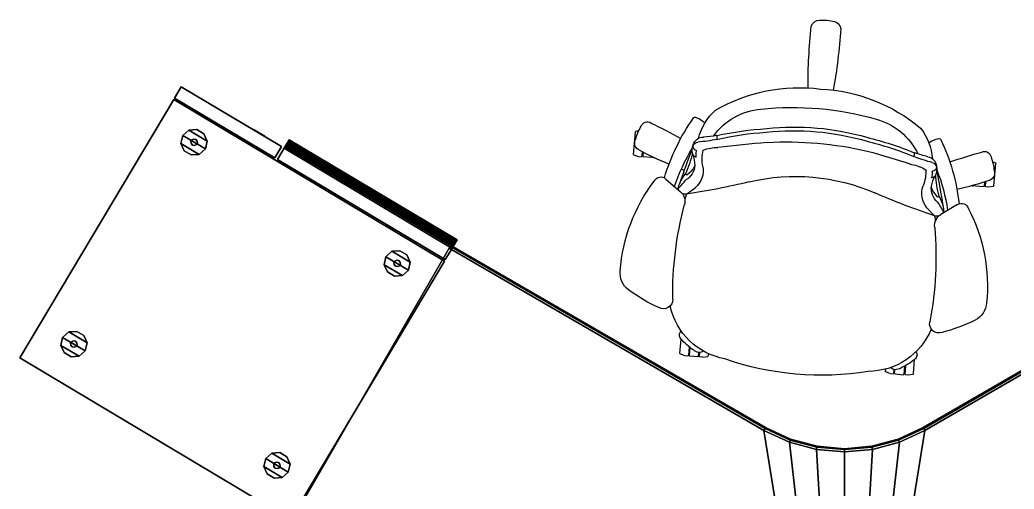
# Model space of a CAD drawing. Header units: inches. Extents: x 23 to 6400, y -2214 to 4412.
# Drawn here: x 2589.5 to 2665.2, y 1157 to 1192.6 of the extents above; entities that cross this region are included whole.
import ezdxf

# ---------------------------------------------------------------- set-up
doc = ezdxf.new("R2010")
doc.units = ezdxf.units.IN
doc.header["$LTSCALE"] = 96
doc.header["$MEASUREMENT"] = 0
doc.layers.add('A-FURN-EXIST', color=33, linetype='Continuous')

# ---------------------------------------------------------------- blocks, each defined once
blk = doc.blocks.new('A$C1C1D4BE0 (4) (2) (2)')
at = {"color": 0}
for p, q in [((377.689, 111.328), (377.632, 110.953)), ((377.723, 111.353), (377.689, 111.328)), ((377.723, 111.353), (379.436, 111.503)), ((379.474, 111.484), (379.436, 111.503)), ((379.572, 111.258), (379.474, 111.484)), ((377.632, 110.953), (377.651, 110.734)), ((377.651, 110.734), (377.694, 110.698)), ((377.702, 110.63), (377.665, 110.587)), ((377.72, 109.96), (377.665, 110.587)), ((378.04, 110.728), (377.694, 110.698)), ((378.018, 110.658), (377.702, 110.63)), ((377.72, 109.96), (377.763, 109.924)), ((377.784, 109.875), (377.731, 109.813)), ((377.74, 109.718), (377.731, 109.813)), ((377.763, 109.924), (377.799, 109.927)), ((376.301, 108.594), (375.55, 107.322)), ((375.446, 106.85), (375.046, 106.912)), ((375.446, 106.85), (376.066, 106.27)), ((376.221, 107.482), (376.221, 107.482)), ((376.898, 107.08), (377.259, 106.793)), ((381.249, 107.324), (381.242, 107.328)), ((381.32, 107.178), (381.322, 107.196)), ((363.421, 105.233), (363.388, 105.209)), ((363.421, 105.233), (364.519, 105.329)), ((363.388, 105.209), (363.33, 104.834)), ((363.33, 104.834), (363.349, 104.615)), ((363.349, 104.615), (363.393, 104.578)), ((363.4, 104.511), (363.364, 104.468)), ((364.048, 104.636), (363.393, 104.578)), ((364.008, 104.564), (363.4, 104.511)), ((364.038, 104.635), (364.039, 104.62)), ((363.418, 103.841), (363.364, 104.468)), ((363.418, 103.841), (363.462, 103.805)), ((363.466, 103.737), (363.43, 103.693)), ((363.462, 103.805), (363.746, 103.829)), ((363.466, 103.737), (363.757, 103.762)), ((363.867, 104.277), (363.867, 104.278)), ((363.449, 103.474), (363.43, 103.693)), ((363.449, 103.474), (363.571, 103.115)), ((363.571, 103.115), (363.608, 103.097)), ((363.789, 103.112), (363.608, 103.097)), ((364.698, 89.2), (364.755, 89.575)), ((364.755, 89.575), (364.789, 89.599)), ((364.97, 89.615), (364.789, 89.599)), ((364.698, 89.2), (364.717, 88.981)), ((364.76, 88.944), (364.717, 88.981)), ((364.731, 88.833), (364.768, 88.877)), ((364.731, 88.833), (364.786, 88.207)), ((364.76, 88.944), (365.051, 88.97)), ((364.768, 88.877), (365.052, 88.902)), ((377.099, 87.959), (377.609, 88.638)), ((364.83, 88.17), (364.786, 88.207)), ((364.798, 88.059), (364.834, 88.103)), ((364.817, 87.84), (364.798, 88.059)), ((364.939, 87.481), (364.817, 87.84)), ((365.438, 88.224), (364.83, 88.17)), ((365.489, 88.16), (364.834, 88.103)), ((365.249, 88.482), (365.249, 88.481)), ((365.479, 88.159), (365.478, 88.174)), ((377.099, 87.959), (376.715, 87.828)), ((378.569, 87.984), (378.874, 88.33)), ((364.976, 87.462), (364.939, 87.481)), ((364.976, 87.462), (366.073, 87.559)), ((378.244, 86.39), (377.283, 87.512)), ((377.972, 87.471), (377.972, 87.471)), ((379.856, 85.533), (379.864, 85.438)), ((379.927, 85.385), (379.864, 85.438)), ((379.878, 85.29), (379.915, 85.334)), ((379.878, 85.29), (379.933, 84.664)), ((379.915, 85.334), (379.95, 85.337)), ((379.977, 84.627), (379.933, 84.664)), ((379.945, 84.516), (379.981, 84.56)), ((379.964, 84.297), (379.945, 84.516)), ((380.085, 83.938), (379.964, 84.297)), ((380.293, 84.655), (379.977, 84.627)), ((380.327, 84.59), (379.981, 84.56)), ((380.123, 83.919), (381.836, 84.069)), ((381.87, 84.094), (381.836, 84.069)), ((381.928, 84.334), (381.87, 84.094)), ((380.123, 83.919), (380.085, 83.938))]:
    blk.add_line(p, q, dxfattribs=at)
at = {"color": 0, "linetype": 'Continuous'}
for p, q in [((376.221, 107.482), (376.221, 107.482)), ((376.221, 107.482), (376.221, 107.482)), ((376.221, 107.482), (376.221, 107.482)), ((381.245, 107.326), (381.242, 107.328)), ((381.247, 107.325), (381.245, 107.326)), ((381.249, 107.324), (381.247, 107.325)), ((381.32, 107.178), (381.321, 107.184)), ((381.321, 107.19), (381.322, 107.196)), ((381.321, 107.184), (381.321, 107.19)), ((363.867, 104.277), (363.867, 104.278)), ((363.867, 104.278), (363.867, 104.278)), ((363.867, 104.277), (363.867, 104.277)), ((365.249, 88.482), (365.249, 88.481)), ((365.249, 88.481), (365.249, 88.481)), ((365.249, 88.481), (365.249, 88.481)), ((377.972, 87.471), (377.972, 87.471)), ((377.972, 87.471), (377.972, 87.471)), ((377.972, 87.471), (377.972, 87.471))]:
    blk.add_line(p, q, dxfattribs=at)
at = {"color": 0}
for centre, radius, start, end in [((378.689, 110.829), 0.59, 72.22416, 155.45394), ((378.356, 106.739), 4.68, 70.43736, 83.70705), ((368.983, 109.138), 1.683, 95.16938, 151.65874), ((370.087, 98.077), 12.799, 62.55351, 95.6458), ((404.082, 102.429), 27.332, 161.56098, 167.04499), ((379.851, 110.657), 0.496, 334.85502, 81.59471), ((379.551, 104.085), 13.395, 154.09565, 165.53648), ((336.568, 122.686), 45.413, 341.14704, 344.36447), ((375.85, 108.904), 0.548, 325.58587, 75.59279), ((374.599, 93.279), 15.541, 64.69154, 83.47254), ((375.966, 107.03), 0.55, 113.84461, 124.12333), ((375.852, 106.297), 1.242, 72.67461, 94.99667), ((351.087, 66.197), 48.132, 58.1349, 59.18534), ((373.984, 94.669), 13.306, 68.10444, 81.82114), ((367.243, 107.179), 0.708, 159.22296, 282.39843), ((372.346, 80.604), 26.353, 85.17377, 100.82891), ((374.707, 107.844), 0.992, 261.65702, 328.21628), ((375.966, 107.03), 0.55, 165.52541, 199.13461), ((422.2, 122.247), 49.224, 198.22788, 203.89817), ((375.493, 104.633), 2.941, 60.31136, 75.65452), ((357.176, -10.673), 119.68, 79.52756, 80.84313), ((377.532, 107.951), 1.356, 220.23069, 277.45094), ((376.938, 107.127), 0.0616, 79.52754, 229.87303), ((379.192, 116.23), 9.316, 256.07089, 266.25597), ((377.73, 107.294), 0.688, 226.75689, 268.15522), ((376.916, 110.055), 3.539, 282.93853, 296.5302), ((378.719, 106.565), 0.393, 110.15868, 170.22488), ((378.952, 106.127), 0.887, 91.49188, 114.56813), ((379.186, 106.651), 0.348, 92.00804, 172.23819), ((379.002, 106.097), 0.919, 75.56212, 94.57857), ((379.012, 106.514), 0.512, 18.76792, 71.52629), ((379.155, 106.192), 0.8, 10.13553, 84.47152), ((379.603, 107.43), 1.735, 324.2074, 351.6764), ((381.179, 107.2), 0.142, 351.16011, 62.11598), ((368.852, 101.762), 5.24, 112.62073, 179.71258), ((377.159, 107.608), 1.728, 230.76447, 289.04342), ((378.751, 103.552), 2.632, 85.54544, 113.00086), ((378.354, 106.627), 0.023, 166.76777, 265.93933), ((378.679, 105.778), 0.888, 82.65175, 111.59256), ((378.793, 106.707), 0.0489, 269.60793, 348.96136), ((376.498, 104.654), 2.891, 8.93516, 31.77751), ((389.916, 109.311), 10.747, 194.17883, 201.92496), ((379.511, 102.545), 4.15, 51.30656, 86.34015), ((394.186, 109.929), 14.691, 194.16978, 198.162), ((368.281, 102.269), 4.85, 140.87502, 155.52667), ((364.865, 105.096), 0.418, 53.71313, 145.93568), ((379.935, 106.133), 0.835, 270.77378, 290.4324), ((356.427, 95.609), 25.437, 13.71941, 22.3894), ((378.014, 101.13), 4.942, 14.79551, 64.36007), ((356.707, 95.66), 25.437, 13.71941, 22.3894), ((372.417, 97.596), 12.685, 2.61811, 40.2009), ((310.459, 82.487), 72.512, 15.37992, 18.17353), ((364.94, 103.736), 1.201, 153.23737, 174.40427), ((364.161, 103.863), 0.417, 181.42724, 234.22622), ((363.197, 96.261), 15.249, 346.64201, 23.35577), ((360.869, 96.057), 22.82, 353.88099, 16.1187), ((385.692, 98.228), 22.366, 170.84241, 199.15767), ((353.297, 95.534), 27.775, 357.03763, 12.86501), ((362.272, 96.152), 19.649, 353.77742, 16.22258), ((362.552, 96.204), 19.649, 353.77742, 16.22258), ((392.23, 59.429), 40.357, 93.63817, 100.30843), ((389.599, 99.06), 0.648, 15.26551, 83.76182), ((386.055, 98.26), 4.28, 357.70245, 13.10979), ((372.509, 96.546), 12.685, 329.7991, 7.38189), ((389.674, 98.095), 0.658, 286.89026, 359.42198), ((385.393, 137.574), 40.357, 269.69157, 276.36183), ((1788.949, -54.768), 1415.763, 173.964232, 174.116438), ((359.025, 95.404), 22.822, 346.99522, 356.52912), ((356.702, 95.724), 25.437, 347.6106, 356.28059), ((378.635, 94.037), 4.942, 305.63993, 355.20449), ((425.816, 80.914), 49.224, 166.10183, 171.77212), ((369.721, 91.825), 5.24, 190.28742, 257.37878), ((377.754, 90.304), 2.891, 338.22249, 1.06484), ((391.776, 88.048), 10.747, 168.07504, 175.82117), ((381.395, 89.444), 0.835, 79.5676, 99.22622), ((380.354, 92.904), 4.15, 283.65985, 318.69344), ((396.089, 88.181), 14.691, 171.838, 175.83022), ((381.293, 88.11), 1.735, 18.3236, 45.7926), ((365.466, 88.94), 0.417, 135.77378, 188.57276), ((366.212, 89.201), 1.201, 195.59573, 216.76263), ((378.917, 87.51), 1.728, 80.95658, 139.23553), ((379.345, 87.237), 1.356, 92.54906, 149.76931), ((379.426, 87.918), 0.688, 101.84478, 143.24311), ((379.781, 91.78), 2.632, 256.99914, 284.45456), ((379.103, 85.058), 3.539, 73.4698, 87.06147), ((379.924, 88.684), 0.023, 104.06067, 203.23223), ((380.272, 88.808), 0.393, 199.77512, 259.84132), ((380.097, 89.576), 0.888, 258.40744, 287.34825), ((380.37, 88.68), 0.0489, 21.03864, 100.39207), ((380.748, 88.804), 0.348, 197.76181, 277.99196), ((380.552, 88.909), 0.512, 298.47371, 351.23208), ((380.637, 89.251), 0.8, 285.52848, 359.86447), ((382.795, 88.613), 0.151, 308.77016, 16.29115), ((369.247, 91.226), 4.85, 214.47333, 229.12498), ((376.544, 86.851), 0.992, 41.78372, 108.34298), ((377.642, 87.871), 0.55, 170.86539, 204.47458), ((346.051, 123.764), 48.132, 310.81466, 311.8651), ((373.543, 99.701), 13.306, 288.17886, 301.89556), ((338.698, 200.524), 119.68, 289.15687, 290.47244), ((376.76, 90.15), 2.941, 294.34548, 309.68864), ((373.908, 101.177), 15.541, 286.52746, 305.30846), ((378.616, 87.945), 0.0616, 140.12697, 290.47246), ((382.417, 79.371), 9.316, 103.74403, 113.92911), ((380.426, 89.279), 0.887, 255.43187, 278.50812), ((380.471, 89.317), 0.919, 275.42143, 294.43788), ((366.373, 87.849), 0.418, 224.06432, 316.28687), ((369.489, 113.268), 26.353, 269.17109, 284.82623), ((377.642, 87.871), 0.55, 245.87667, 256.15539), ((377.402, 88.574), 1.242, 275.00333, 297.32539), ((404.532, 97.285), 27.332, 200.31288, 200.84371), ((341.561, 65.612), 45.413, 25.63553, 28.85296), ((369.078, 86.21), 0.708, 87.60157, 210.77704), ((377.854, 86.006), 0.548, 294.40721, 44.41413), ((404.532, 97.285), 27.332, 202.95501, 208.43902), ((380.661, 91.395), 13.395, 204.46352, 215.90435), ((370.298, 95.668), 12.799, 274.3542, 307.44649), ((382.098, 84.974), 0.496, 288.40529, 35.14498), ((380.984, 84.604), 0.59, 214.54606, 297.77584), ((379.946, 88.574), 4.68, 286.29295, 299.56264), ((371.131, 84.584), 1.683, 218.34126, 274.83062)]:
    blk.add_arc(centre, radius, start, end, dxfattribs=at)
at = {"color": 0, "flags": 1}
for tag, p, rotation in [('CAPPN', (346.296, 144.907, 28.25), 239.73323), ('CAPMG', (346.296, 144.907, 28.25), 239.73323), ('CAPMC', (346.296, 144.907, 28.25), 239.73323), ('CAPQT', (346.296, 144.907, 28.25), 239.73323), ('CAPDH', (346.296, 144.907, 28.25), 239.73323), ('CAPGC', (346.296, 144.907, 28.25), 239.73323), ('CAPMG', (273.388, 103.264), 180), ('CAPMC', (273.388, 103.264), 180), ('CAPQT', (273.388, 103.264), 180), ('CAPDH', (273.388, 103.264), 180), ('CAPGC', (273.388, 103.264), 180), ('CAPPN', (273.388, 103.264), 180), ('CAPPN', (352.407, 58.005, 28.25), 120), ('CAPMG', (352.407, 58.005, 28.25), 120), ('CAPMC', (352.407, 58.005, 28.25), 120), ('CAPQT', (352.407, 58.005, 28.25), 120), ('CAPDH', (352.407, 58.005, 28.25), 120), ('CAPGC', (352.407, 58.005, 28.25), 120), ('CAPPN', (364.648, 37.203), 120.80365), ('CAPMG', (364.648, 37.203), 120.80365), ('CAPMC', (364.648, 37.203), 120.80365), ('CAPQT', (364.648, 37.203), 120.80365), ('CAPDH', (364.648, 37.203), 120.80365), ('CAPGC', (364.648, 37.203), 120.80365)]:
    blk.add_attdef(tag, p, '', height=0.001, rotation=rotation, dxfattribs=at)
for tag, p in [('CAPPN', (249.583, 96.112)), ('CAPMG', (249.583, 96.112)), ('CAPMC', (249.583, 96.112)), ('CAPQT', (249.583, 96.112)), ('CAPDH', (249.583, 96.112)), ('CAPGC', (249.583, 96.112)), ('CAPPN', (273.583, 96.112, 28.25)), ('CAPMG', (273.583, 96.112, 28.25)), ('CAPMC', (273.583, 96.112, 28.25)), ('CAPQT', (273.583, 96.112, 28.25)), ('CAPDH', (273.583, 96.112, 28.25)), ('CAPGC', (273.583, 96.112, 28.25))]:
    blk.add_attdef(tag, p, '', height=0.001, dxfattribs=at)
at = {"color": 0}
mesh = blk.add_polyface(dxfattribs=at)
corners = [(373.191, 70.005, 28), (373.128, 69.968, 28.177), (373.128, 69.968, 27.073), (373.191, 70.005, 27.25), (372.975, 69.88, 27), (372.975, 69.88, 28.25), (358.462, 95.882, 28), (359.346, 93.986, 28), (359.346, 93.986, 27.25), (358.462, 95.882, 27.25), (357.92, 97.902, 28), (357.92, 97.902, 27.25), (357.738, 99.986, 27.25), (357.738, 99.986, 28), (357.92, 102.07, 27.25), (357.92, 102.07, 28), (358.462, 104.09, 27.25), (358.462, 104.09, 28), (359.346, 105.986, 27.25), (359.346, 105.986, 28), (373.128, 130.004, 28.177), (373.128, 130.004, 27.073), (372.975, 130.092, 27), (372.975, 130.092, 28.25), (373.191, 129.967, 28), (373.191, 129.967, 27.25), (352.731, 141.78, 28), (352.795, 141.743, 28.177), (352.795, 141.743, 27.073), (352.731, 141.78, 27.25), (352.948, 141.655, 27), (352.948, 141.655, 28.25), (329.111, 100.507, 28), (329.247, 101.012, 28), (329.247, 101.012, 27.25), (329.111, 100.507, 27.25), (329.066, 99.986, 28), (329.066, 99.986, 27.25), (329.111, 99.465, 27.25), (329.111, 99.465, 28), (329.247, 98.96, 27.25), (329.247, 98.96, 28), (329.468, 98.486, 27.25), (329.468, 98.486, 28), (329.468, 101.486, 28), (329.468, 101.486, 27.25), (352.795, 58.229, 28.177), (352.795, 58.229, 27.073), (352.948, 58.317, 27), (352.948, 58.317, 28.25), (352.731, 58.192, 28), (352.731, 58.192, 27.25), (329.139, 99.986, 27.073), (329.184, 99.478, 27.073), (329.316, 98.985, 27.073), (329.531, 98.523, 27.073), (329.184, 100.494, 27.073), (329.316, 100.987, 27.073), (329.531, 101.45, 27.073), (357.665, 99.986, 27.073), (357.848, 102.083, 27.073), (358.393, 104.115, 27.073), (359.282, 106.023, 27.073), (358.393, 95.857, 27.073), (357.848, 97.89, 27.073), (359.282, 93.95, 27.073), (329.316, 99.986, 27), (329.358, 99.509, 27), (329.482, 99.046, 27), (329.684, 98.611, 27), (329.358, 100.464, 27), (329.482, 100.927, 27), (329.684, 101.361, 27), (358.227, 104.176, 27), (357.674, 102.113, 27), (359.129, 106.111, 27), (357.488, 99.986, 27), (357.674, 97.859, 27), (358.227, 95.796, 27), (359.129, 93.861, 27), (329.316, 100.987, 28.177), (329.531, 101.45, 28.177), (329.184, 100.494, 28.177), (329.139, 99.986, 28.177), (329.184, 99.478, 28.177), (329.316, 98.985, 28.177), (329.531, 98.523, 28.177), (357.848, 102.083, 28.177), (358.393, 104.115, 28.177), (357.665, 99.986, 28.177), (359.282, 106.023, 28.177), (358.393, 95.857, 28.177), (357.848, 97.89, 28.177), (359.282, 93.95, 28.177), (329.358, 99.509, 28.25), (329.316, 99.986, 28.25), (329.482, 99.046, 28.25), (329.684, 98.611, 28.25), (329.482, 100.927, 28.25), (329.684, 101.361, 28.25), (329.358, 100.464, 28.25), (358.227, 104.176, 28.25), (357.674, 102.113, 28.25), (359.129, 106.111, 28.25), (357.488, 99.986, 28.25), (358.227, 95.796, 28.25), (357.674, 97.859, 28.25), (359.129, 93.861, 28.25)]
mesh.append_faces([[corners[k] for k in face] for face in [(6, 7, 8, 9), (10, 6, 9, 11), (10, 11, 12, 13), (13, 12, 14, 15), (15, 14, 16, 17), (17, 16, 18, 19), (0, 3, 8, 7), (18, 25, 24, 19), (32, 33, 34, 35), (36, 32, 35, 37), (36, 37, 38, 39), (39, 38, 40, 41), (41, 40, 42, 43), (33, 44, 45, 34), (42, 51, 50, 43), (26, 29, 45, 44), (38, 37, 52, 53), (40, 38, 53, 54), (42, 40, 54, 55), (37, 35, 56, 52), (35, 34, 57, 56), (34, 45, 58, 57), (42, 55, 47, 51), (14, 12, 59, 60), (16, 14, 60, 61), (18, 16, 61, 62), (11, 9, 63, 64), (9, 8, 65, 63), (11, 64, 59, 12), (2, 65, 8, 3), (18, 62, 21, 25), (28, 58, 45, 29), (53, 52, 66, 67), (54, 53, 67, 68), (55, 54, 68, 69), (52, 56, 70, 66), (56, 57, 71, 70), (57, 58, 72, 71), (55, 69, 48, 47), (73, 61, 60, 74), (61, 73, 75, 62), (60, 59, 76, 74), (77, 64, 63, 78), (78, 63, 65, 79), (64, 77, 76, 59), (4, 79, 65, 2), (62, 75, 22, 21), (30, 72, 58, 28), (80, 81, 44, 33), (82, 80, 33, 32), (83, 82, 32, 36), (84, 83, 36, 39), (85, 84, 39, 41), (86, 85, 41, 43), (46, 86, 43, 50), (87, 15, 17, 88), (89, 13, 15, 87), (88, 17, 19, 90), (91, 6, 10, 92), (91, 93, 7, 6), (92, 10, 13, 89), (7, 93, 1, 0), (20, 90, 19, 24), (44, 81, 27, 26), (94, 95, 83, 84), (96, 94, 84, 85), (97, 96, 85, 86), (98, 99, 81, 80), (100, 98, 80, 82), (95, 100, 82, 83), (49, 97, 86, 46), (88, 101, 102, 87), (101, 88, 90, 103), (104, 89, 87, 102), (105, 91, 92, 106), (105, 107, 93, 91), (106, 92, 89, 104), (93, 107, 5, 1), (23, 103, 90, 20), (81, 99, 31, 27)]], dxfattribs={"color": 0})
mesh.append_faces([[corners[k] for k in face] for face in [(21, 20, 24, 25), (47, 46, 50, 51)]], dxfattribs={"vtx0": -1, "color": 0})
mesh.append_faces([[corners[k] for k in face] for face in [(20, 21, 22, 23), (23, 22, 30, 31), (46, 47, 48, 49)]], dxfattribs={"vtx0": -1, "vtx2": -1, "color": 0})
mesh.append_faces([[corners[k] for k in face] for face in [(0, 1, 2, 3), (26, 27, 28, 29)]], dxfattribs={"vtx1": -1, "color": 0})
mesh.append_faces([[corners[k] for k in face] for face in [(4, 2, 1, 5), (30, 28, 27, 31), (48, 4, 5, 49)]], dxfattribs={"vtx1": -1, "vtx3": -1, "color": 0})
mesh = blk.add_polyface(dxfattribs=at)
corners = [(359.129, 106.111, 27), (329.684, 101.361, 27), (352.948, 141.655, 27), (372.975, 130.092, 27), (329.316, 99.986, 27), (357.488, 99.986, 27), (357.674, 97.859, 27), (329.358, 99.509, 27), (358.227, 95.796, 27), (329.482, 99.046, 27), (359.129, 93.861, 27), (329.684, 98.611, 27), (352.948, 58.317, 27), (372.975, 69.88, 27), (329.358, 100.464, 27), (357.674, 102.113, 27), (329.482, 100.927, 27), (358.227, 104.176, 27)]
mesh.append_faces([[corners[k] for k in face] for face in [(0, 1, 2, 3)]], dxfattribs={"vtx0": -1, "color": 0})
mesh.append_faces([[corners[k] for k in face] for face in [(4, 5, 6, 7), (8, 9, 7, 6), (9, 8, 10, 11), (5, 4, 14, 15), (15, 14, 16, 17), (1, 0, 17, 16)]], dxfattribs={"vtx0": -1, "vtx2": -1, "color": 0})
mesh.append_faces([[corners[k] for k in face] for face in [(12, 11, 10, 13)]], dxfattribs={"vtx1": -1, "color": 0})
mesh = blk.add_polyface(dxfattribs=at)
corners = [(329.684, 101.361, 28.25), (359.129, 106.111, 28.25), (372.975, 130.092, 28.25), (352.948, 141.655, 28.25), (358.227, 104.176, 28.25), (329.482, 100.927, 28.25), (329.358, 100.464, 28.25), (357.674, 102.113, 28.25), (357.674, 97.859, 28.25), (357.488, 99.986, 28.25), (329.316, 99.986, 28.25), (329.358, 99.509, 28.25), (329.482, 99.046, 28.25), (358.227, 95.796, 28.25), (359.129, 93.861, 28.25), (329.684, 98.611, 28.25), (372.975, 69.88, 28.25), (352.948, 58.317, 28.25)]
mesh.append_faces([[corners[k] for k in face] for face in [(0, 1, 2, 3)]], dxfattribs={"vtx0": -1, "color": 0})
mesh.append_faces([[corners[k] for k in face] for face in [(16, 14, 15, 17)]], dxfattribs={"vtx1": -1, "color": 0})
mesh.append_faces([[corners[k] for k in face] for face in [(4, 1, 0, 5), (5, 6, 7, 4), (8, 9, 10, 11), (11, 12, 13, 8), (14, 13, 12, 15), (6, 10, 9, 7)]], dxfattribs={"vtx1": -1, "vtx3": -1, "color": 0})
mesh = blk.add_polyface(dxfattribs=at)
corners = [(372.972, 70.108, 47.375), (373.107, 70.188, 47.344), (373.08, 70.172, 47.094), (372.972, 70.108, 47.125), (372.113, 69.596, 47.125), (372.113, 69.596, 47.375), (381.153, 57.667, 46.938), (381.18, 57.683, 46.906), (381.234, 57.715, 47.031), (381.234, 57.715, 46.938), (381.234, 57.715, 46.969), (380.939, 57.539, 47.031), (381.046, 57.603, 47), (381.127, 57.651, 47.156), (380.992, 57.571, 47.219), (380.831, 57.475, 47.094), (380.858, 57.491, 47.281), (380.697, 57.395, 47.094), (380.724, 57.411, 47.344), (380.59, 57.331, 47.375), (380.59, 57.331, 47.125), (379.731, 56.819, 47.125), (379.731, 56.819, 47.375), (373.563, 70.46, 46.906), (373.536, 70.444, 46.938), (373.617, 70.492, 47.031), (373.617, 70.492, 46.969), (373.617, 70.492, 46.938), (373.509, 70.428, 47.156), (373.429, 70.38, 47), (373.241, 70.268, 47.281), (373.375, 70.348, 47.219), (373.214, 70.252, 47.094), (373.321, 70.316, 47.031)]
mesh.append_faces([[corners[k] for k in face] for face in [(9, 10, 8, 7), (25, 26, 27, 23), (6, 24, 23, 7), (7, 23, 27, 9), (0, 19, 18, 1), (28, 13, 8, 25), (20, 3, 2, 17), (17, 2, 32, 15), (15, 32, 33, 11), (11, 33, 29, 12), (12, 29, 24, 6), (21, 4, 3, 20), (19, 0, 5, 22)]], dxfattribs={"color": 0})
mesh.append_faces([[corners[k] for k in face] for face in [(0, 3, 4, 5), (31, 14, 13, 28)]], dxfattribs={"vtx0": -1, "color": 0})
mesh.append_faces([[corners[k] for k in face] for face in [(17, 18, 19, 20), (6, 8, 13, 12), (30, 16, 14, 31), (30, 32, 2, 1), (31, 33, 32, 30), (28, 29, 33, 31)]], dxfattribs={"vtx0": -1, "vtx2": -1, "color": 0})
mesh.append_faces([[corners[k] for k in face] for face in [(21, 20, 19, 22), (23, 24, 25, 25), (8, 10, 26, 25)]], dxfattribs={"vtx1": -1, "color": 0})
mesh.append_faces([[corners[k] for k in face] for face in [(0, 1, 2, 3), (11, 12, 13, 14), (15, 11, 14, 16), (17, 15, 16, 18), (28, 25, 24, 29)]], dxfattribs={"vtx1": -1, "vtx3": -1, "color": 0})
mesh.append_faces([[corners[k] for k in face] for face in [(9, 27, 26, 10), (1, 18, 16, 30)]], dxfattribs={"vtx2": -1, "color": 0})
mesh.append_faces([[corners[k] for k in face] for face in [(6, 7, 8, 8)]], dxfattribs={"vtx3": -1, "color": 0})
mesh = blk.add_polyface(dxfattribs=at)
corners = [(379.731, 56.819, 35.375), (380.59, 57.331, 35.375), (380.59, 57.331, 35.625), (379.731, 56.819, 35.625), (380.697, 57.395, 35.375), (380.724, 57.411, 35.594), (380.831, 57.475, 35.344), (380.858, 57.491, 35.531), (381.153, 57.667, 35.188), (381.234, 57.715, 35.312), (381.127, 57.651, 35.406), (381.046, 57.603, 35.25), (381.234, 57.715, 35.188), (381.234, 57.715, 35.25), (381.18, 57.683, 35.188), (380.939, 57.539, 35.312), (380.992, 57.571, 35.469), (373.509, 70.428, 35.406), (373.617, 70.492, 35.312), (373.536, 70.444, 35.188), (373.429, 70.38, 35.25), (373.617, 70.492, 35.25), (373.617, 70.492, 35.188), (373.563, 70.46, 35.188), (373.321, 70.316, 35.312), (373.375, 70.348, 35.469), (373.214, 70.252, 35.344), (373.241, 70.268, 35.531), (372.972, 70.108, 35.625), (372.972, 70.108, 35.375), (372.113, 69.596, 35.375), (372.113, 69.596, 35.625), (373.107, 70.188, 35.594), (373.08, 70.172, 35.375)]
mesh.append_faces([[corners[k] for k in face] for face in [(12, 13, 9, 14), (18, 21, 22, 23), (2, 28, 31, 3), (6, 26, 24, 15), (4, 33, 26, 6), (17, 10, 9, 18), (28, 2, 5, 32)]], dxfattribs={"color": 0})
mesh.append_faces([[corners[k] for k in face] for face in [(28, 29, 30, 31), (11, 20, 19, 8), (1, 29, 33, 4), (25, 16, 10, 17), (14, 23, 22, 12)]], dxfattribs={"vtx0": -1, "color": 0})
mesh.append_faces([[corners[k] for k in face] for face in [(4, 5, 2, 1), (8, 9, 10, 11), (17, 20, 24, 25), (25, 24, 26, 27), (27, 26, 33, 32), (27, 7, 16, 25)]], dxfattribs={"vtx0": -1, "vtx2": -1, "color": 0})
mesh.append_faces([[corners[k] for k in face] for face in [(0, 1, 2, 3), (23, 19, 18, 18), (9, 13, 21, 18)]], dxfattribs={"vtx1": -1, "color": 0})
mesh.append_faces([[corners[k] for k in face] for face in [(4, 6, 7, 5), (15, 11, 10, 16), (6, 15, 16, 7), (17, 18, 19, 20), (28, 32, 33, 29)]], dxfattribs={"vtx1": -1, "vtx3": -1, "color": 0})
mesh.append_faces([[corners[k] for k in face] for face in [(0, 30, 29, 1), (15, 24, 20, 11), (32, 5, 7, 27), (12, 22, 21, 13), (8, 19, 23, 14)]], dxfattribs={"vtx2": -1, "color": 0})
mesh.append_faces([[corners[k] for k in face] for face in [(8, 14, 9, 9)]], dxfattribs={"vtx3": -1, "color": 0})
mesh = blk.add_polyface(dxfattribs=at)
corners = [(379.731, 56.819, 23.625), (380.59, 57.331, 23.625), (380.59, 57.331, 23.875), (379.731, 56.819, 23.875), (380.697, 57.395, 23.625), (380.724, 57.411, 23.844), (380.831, 57.475, 23.594), (380.858, 57.491, 23.812), (380.939, 57.539, 23.562), (380.992, 57.571, 23.75), (381.153, 57.667, 23.438), (381.234, 57.715, 23.562), (381.127, 57.651, 23.656), (381.046, 57.603, 23.5), (381.234, 57.715, 23.438), (381.234, 57.715, 23.5), (381.18, 57.683, 23.438), (373.509, 70.428, 23.656), (373.617, 70.492, 23.562), (373.536, 70.444, 23.438), (373.429, 70.38, 23.5), (373.617, 70.492, 23.5), (373.617, 70.492, 23.438), (373.563, 70.46, 23.438), (373.321, 70.316, 23.562), (373.375, 70.348, 23.75), (373.214, 70.252, 23.594), (373.241, 70.268, 23.812), (372.972, 70.108, 23.875), (372.972, 70.108, 23.625), (372.113, 69.596, 23.625), (372.113, 69.596, 23.875), (373.107, 70.188, 23.844), (373.08, 70.172, 23.625)]
mesh.append_faces([[corners[k] for k in face] for face in [(14, 15, 11, 16), (18, 21, 22, 23), (2, 28, 31, 3), (6, 26, 24, 8), (4, 33, 26, 6), (17, 12, 11, 18), (25, 9, 12, 17), (27, 7, 9, 25)]], dxfattribs={"color": 0})
mesh.append_faces([[corners[k] for k in face] for face in [(28, 29, 30, 31), (13, 20, 19, 10), (1, 29, 33, 4), (32, 5, 7, 27), (16, 23, 22, 14)]], dxfattribs={"vtx0": -1, "color": 0})
mesh.append_faces([[corners[k] for k in face] for face in [(4, 5, 2, 1), (10, 11, 12, 13), (17, 20, 24, 25), (25, 24, 26, 27), (27, 26, 33, 32)]], dxfattribs={"vtx0": -1, "vtx2": -1, "color": 0})
mesh.append_faces([[corners[k] for k in face] for face in [(0, 1, 2, 3), (23, 19, 18, 18), (11, 15, 21, 18)]], dxfattribs={"vtx1": -1, "color": 0})
mesh.append_faces([[corners[k] for k in face] for face in [(4, 6, 7, 5), (6, 8, 9, 7), (8, 13, 12, 9), (17, 18, 19, 20), (28, 32, 33, 29)]], dxfattribs={"vtx1": -1, "vtx3": -1, "color": 0})
mesh.append_faces([[corners[k] for k in face] for face in [(0, 30, 29, 1), (8, 24, 20, 13), (28, 2, 5, 32), (14, 22, 21, 15), (10, 19, 23, 16)]], dxfattribs={"vtx2": -1, "color": 0})
mesh.append_faces([[corners[k] for k in face] for face in [(10, 16, 11, 11)]], dxfattribs={"vtx3": -1, "color": 0})
mesh = blk.add_polyface(dxfattribs=at)
corners = [(379.731, 56.819, 11.875), (380.59, 57.331, 11.875), (380.59, 57.331, 12.125), (379.731, 56.819, 12.125), (380.697, 57.395, 11.875), (380.724, 57.411, 12.094), (380.831, 57.475, 11.844), (380.858, 57.491, 12.062), (380.939, 57.539, 11.812), (380.992, 57.571, 12), (381.153, 57.667, 11.688), (381.234, 57.715, 11.812), (381.127, 57.651, 11.906), (381.046, 57.603, 11.75), (381.234, 57.715, 11.719), (381.234, 57.715, 11.75), (381.18, 57.683, 11.688), (373.509, 70.428, 11.906), (373.617, 70.492, 11.812), (373.536, 70.444, 11.688), (373.429, 70.38, 11.75), (373.617, 70.492, 11.75), (373.617, 70.492, 11.719), (373.563, 70.46, 11.688), (373.321, 70.316, 11.812), (373.375, 70.348, 12), (373.214, 70.252, 11.844), (373.241, 70.268, 12.062), (372.972, 70.108, 12.125), (372.972, 70.108, 11.875), (372.113, 69.596, 11.875), (372.113, 69.596, 12.125), (373.107, 70.188, 12.094), (373.08, 70.172, 11.875)]
mesh.append_faces([[corners[k] for k in face] for face in [(14, 15, 11, 16), (18, 21, 22, 23), (2, 28, 31, 3), (6, 26, 24, 8), (4, 33, 26, 6), (17, 12, 11, 18), (25, 9, 12, 17), (27, 7, 9, 25), (16, 23, 22, 14), (10, 19, 23, 16)]], dxfattribs={"color": 0})
mesh.append_faces([[corners[k] for k in face] for face in [(28, 29, 30, 31), (13, 20, 19, 10), (1, 29, 33, 4), (32, 5, 7, 27)]], dxfattribs={"vtx0": -1, "color": 0})
mesh.append_faces([[corners[k] for k in face] for face in [(4, 5, 2, 1), (10, 11, 12, 13), (17, 20, 24, 25), (25, 24, 26, 27), (27, 26, 33, 32)]], dxfattribs={"vtx0": -1, "vtx2": -1, "color": 0})
mesh.append_faces([[corners[k] for k in face] for face in [(0, 1, 2, 3), (23, 19, 18, 18), (11, 15, 21, 18)]], dxfattribs={"vtx1": -1, "color": 0})
mesh.append_faces([[corners[k] for k in face] for face in [(4, 6, 7, 5), (6, 8, 9, 7), (8, 13, 12, 9), (17, 18, 19, 20), (28, 32, 33, 29)]], dxfattribs={"vtx1": -1, "vtx3": -1, "color": 0})
mesh.append_faces([[corners[k] for k in face] for face in [(0, 30, 29, 1), (8, 24, 20, 13), (28, 2, 5, 32), (14, 22, 21, 15)]], dxfattribs={"vtx2": -1, "color": 0})
mesh.append_faces([[corners[k] for k in face] for face in [(10, 16, 11, 11)]], dxfattribs={"vtx3": -1, "color": 0})
mesh = blk.add_polyface(dxfattribs=at)
corners = [(380.59, 57.331, 47.125), (379.731, 56.819, 47.125), (379.731, 56.819, 35.75), (380.59, 57.331, 35.75), (372.972, 70.108, 47.125), (372.972, 70.108, 35.75), (372.113, 69.596, 35.75), (372.113, 69.596, 47.125)]
mesh.append_faces([[corners[k] for k in face] for face in [(0, 1, 2, 3), (4, 5, 6, 7), (3, 5, 4, 0), (2, 6, 5, 3), (1, 0, 4, 7)]], dxfattribs={"color": 0})
mesh = blk.add_polyface(dxfattribs=at)
corners = [(380.59, 57.331, 63.531), (379.731, 56.819, 63.531), (379.731, 56.819, 47.469), (380.59, 57.331, 47.469), (372.972, 70.108, 63.531), (372.972, 70.108, 47.469), (372.113, 69.596, 47.469), (372.113, 69.596, 63.531)]
mesh.append_faces([[corners[k] for k in face] for face in [(0, 1, 2, 3), (4, 5, 6, 7), (3, 5, 4, 0), (1, 0, 4, 7), (2, 6, 5, 3)]], dxfattribs={"color": 0})
mesh = blk.add_polyface(dxfattribs=at)
corners = [(379.731, 56.819, 35.375), (380.59, 57.331, 35.375), (372.972, 70.108, 35.375), (372.113, 69.596, 35.375), (379.731, 56.819, 24), (372.113, 69.596, 24), (372.972, 70.108, 24), (380.59, 57.331, 24)]
mesh.append_faces([[corners[k] for k in face] for face in [(0, 1, 2, 3), (4, 5, 6, 7), (2, 6, 5, 3), (7, 6, 2, 1), (1, 0, 4, 7)]], dxfattribs={"color": 0})
mesh = blk.add_polyface(dxfattribs=at)
corners = [(380.59, 57.331, 23.625), (379.731, 56.819, 23.625), (379.731, 56.819, 12.25), (380.59, 57.331, 12.25), (372.972, 70.108, 23.625), (372.972, 70.108, 12.25), (372.113, 69.596, 12.25), (372.113, 69.596, 23.625)]
mesh.append_faces([[corners[k] for k in face] for face in [(0, 1, 2, 3), (4, 5, 6, 7), (3, 5, 4, 0), (2, 6, 5, 3), (1, 0, 4, 7)]], dxfattribs={"color": 0})
mesh = blk.add_polyface(dxfattribs=at)
corners = [(380.59, 57.331, 11.875), (379.731, 56.819, 11.875), (379.731, 56.819, 0.5), (380.59, 57.331, 0.5), (372.972, 70.108, 11.875), (372.972, 70.108, 0.5), (372.113, 69.596, 0.5), (372.113, 69.596, 11.875)]
mesh.append_faces([[corners[k] for k in face] for face in [(0, 1, 2, 3), (4, 5, 6, 7), (3, 5, 4, 0), (1, 0, 4, 7), (2, 6, 5, 3)]], dxfattribs={"color": 0})
mesh = blk.add_polyface(dxfattribs=at)
corners = [(364.648, 37.203, 63.531), (352.358, 57.818, 63.531), (352.358, 57.818, 0.5), (364.648, 37.203, 0.5), (384.296, 48.917, 63.531), (372.006, 69.532, 63.531), (372.006, 69.532, 0.5), (384.296, 48.917, 0.5)]
mesh.append_faces([[corners[k] for k in face] for face in [(0, 1, 2, 3), (0, 4, 5, 1), (6, 2, 1, 5), (4, 0, 3, 7), (4, 7, 6, 5), (7, 3, 2, 6)]], dxfattribs={"color": 0})
mesh = blk.add_polyface(dxfattribs=at)
corners = [(371.312, 66.79), (371.312, 66.79, 0.125), (371.918, 66.933, 0.125), (371.918, 66.933), (370.898, 66.325), (370.898, 66.325, 0.125), (372.79, 66.142), (372.79, 66.142, 0.125), (372.751, 65.537, 0.125), (372.751, 65.537), (372.47, 66.679), (372.47, 66.679, 0.125), (372.337, 65.072), (372.337, 65.072, 0.125), (371.731, 64.929, 0.125), (371.731, 64.929), (371.179, 65.182, 0.125), (371.179, 65.182), (370.859, 65.719, 0.125), (370.859, 65.719)]
mesh.append_faces([[corners[k] for k in face] for face in [(0, 1, 2, 3), (4, 5, 1, 0), (6, 7, 8, 9), (10, 11, 7, 6), (12, 13, 14, 15), (15, 14, 16, 17), (17, 16, 18, 19), (9, 8, 13, 12), (3, 2, 11, 10), (19, 18, 5, 4)]], dxfattribs={"color": 0})
mesh.append_faces([[corners[k] for k in face] for face in [(14, 5, 18, 16)]], dxfattribs={"vtx0": -1, "color": 0})
mesh.append_faces([[corners[k] for k in face] for face in [(13, 1, 5, 14)]], dxfattribs={"vtx0": -1, "vtx2": -1, "color": 0})
mesh.append_faces([[corners[k] for k in face] for face in [(13, 8, 2, 1)]], dxfattribs={"vtx1": -1, "vtx3": -1, "color": 0})
mesh.append_faces([[corners[k] for k in face] for face in [(8, 7, 11, 2)]], dxfattribs={"vtx3": -1, "color": 0})
mesh = blk.add_polyface(dxfattribs=at)
corners = [(372.039, 66.059, 0.5), (372.066, 65.893, 0.5), (372.066, 65.893, 0.125), (372.039, 66.059, 0.125), (371.906, 66.161, 0.125), (371.906, 66.161, 0.5), (371.75, 66.177, 0.125), (371.643, 66.113, 0.125), (371.643, 66.113, 0.5), (371.75, 66.177, 0.5), (371.583, 65.969, 0.125), (371.583, 65.969, 0.5), (372.006, 65.748, 0.5), (371.899, 65.684, 0.5), (371.899, 65.684, 0.125), (372.006, 65.748, 0.125), (371.743, 65.701, 0.5), (371.743, 65.701, 0.125), (371.61, 65.803, 0.5), (371.61, 65.803, 0.125)]
mesh.append_faces([[corners[k] for k in face] for face in [(0, 1, 2, 3), (3, 4, 5, 0), (6, 7, 8, 9), (7, 10, 11, 8), (12, 13, 14, 15), (13, 16, 17, 14), (16, 18, 19, 17), (10, 19, 18, 11), (1, 12, 15, 2), (4, 6, 9, 5)]], dxfattribs={"color": 0})
mesh = blk.add_polyface(dxfattribs=at)
corners = [(357.397, 56.383), (357.397, 56.383, 0.125), (356.983, 55.918, 0.125), (356.983, 55.918), (356.377, 55.775), (356.377, 55.775, 0.125), (355.826, 56.029, 0.125), (355.826, 56.029), (357.436, 56.989), (357.436, 56.989, 0.125), (355.506, 56.565), (355.506, 56.565, 0.125), (355.545, 57.171, 0.125), (355.545, 57.171), (355.959, 57.636), (355.959, 57.636, 0.125), (356.565, 57.779, 0.125), (356.565, 57.779), (357.116, 57.526, 0.125), (357.116, 57.526)]
mesh.append_faces([[corners[k] for k in face] for face in [(0, 1, 2, 3), (4, 5, 6, 7), (3, 2, 5, 4), (8, 9, 1, 0), (10, 11, 12, 13), (14, 15, 16, 17), (13, 12, 15, 14), (17, 16, 18, 19), (7, 6, 11, 10), (19, 18, 9, 8)]], dxfattribs={"color": 0})
mesh.append_faces([[corners[k] for k in face] for face in [(5, 12, 11, 6)]], dxfattribs={"vtx0": -1, "color": 0})
mesh.append_faces([[corners[k] for k in face] for face in [(2, 15, 12, 5)]], dxfattribs={"vtx0": -1, "vtx2": -1, "color": 0})
mesh.append_faces([[corners[k] for k in face] for face in [(2, 1, 16, 15)]], dxfattribs={"vtx1": -1, "vtx3": -1, "color": 0})
mesh.append_faces([[corners[k] for k in face] for face in [(1, 9, 18, 16)]], dxfattribs={"vtx3": -1, "color": 0})
mesh = blk.add_polyface(dxfattribs=at)
corners = [(356.397, 57.024, 0.125), (356.289, 56.96, 0.125), (356.289, 56.96, 0.5), (356.397, 57.024, 0.5), (356.552, 57.007, 0.125), (356.552, 57.007, 0.5), (356.23, 56.815, 0.125), (356.23, 56.815, 0.5), (356.653, 56.594, 0.5), (356.546, 56.53, 0.5), (356.546, 56.53, 0.125), (356.653, 56.594, 0.125), (356.712, 56.739, 0.5), (356.712, 56.739, 0.125), (356.39, 56.547, 0.5), (356.256, 56.649, 0.5), (356.256, 56.649, 0.125), (356.39, 56.547, 0.125), (356.686, 56.905, 0.5), (356.686, 56.905, 0.125)]
mesh.append_faces([[corners[k] for k in face] for face in [(0, 1, 2, 3), (4, 0, 3, 5), (1, 6, 7, 2), (8, 9, 10, 11), (12, 8, 11, 13), (14, 15, 16, 17), (9, 14, 17, 10), (18, 12, 13, 19), (6, 16, 15, 7), (19, 4, 5, 18)]], dxfattribs={"color": 0})
mesh = blk.add_polyface(dxfattribs=at)
corners = [(384.404, 48.981, 63.531), (385.263, 49.494, 63.531), (380.718, 57.117, 63.531), (379.859, 56.604, 63.531), (385.263, 49.494, 0.5), (380.718, 57.117, 0.5), (384.404, 48.981, 0.5), (379.859, 56.604, 0.5)]
mesh.append_faces([[corners[k] for k in face] for face in [(0, 1, 2, 3), (4, 5, 2, 1), (1, 0, 6, 4), (2, 5, 7, 3), (4, 6, 7, 5)]], dxfattribs={"color": 0})
mesh = blk.add_polyface(dxfattribs=at)
corners = [(382.025, 54.985, 49.469), (381.993, 55.039, 49.219), (381.641, 55.629, 49.906), (381.769, 55.415, 49.969), (381.897, 55.2, 49.906), (381.993, 55.039, 49.719), (381.769, 55.415, 48.969), (381.641, 55.629, 49.062), (381.545, 55.791, 49.219), (381.513, 55.844, 49.469), (381.897, 55.2, 49.062), (381.545, 55.791, 49.719)]
mesh.append_faces([[corners[k] for k in face] for face in [(0, 3, 4, 5)]], dxfattribs={"vtx0": -1, "color": 0})
mesh.append_faces([[corners[k] for k in face] for face in [(0, 1, 2, 3), (10, 6, 9, 11), (1, 10, 11, 2)]], dxfattribs={"vtx1": -1, "vtx3": -1, "color": 0})
mesh.append_faces([[corners[k] for k in face] for face in [(6, 7, 8, 9)]], dxfattribs={"vtx3": -1, "color": 0})
mesh = blk.add_polyface(dxfattribs=at)
corners = [(380.53, 51.329), (380.53, 51.329, 0.125), (381.136, 51.472, 0.125), (381.136, 51.472), (380.116, 50.864), (380.116, 50.864, 0.125), (381.687, 51.219, 0.125), (381.687, 51.219), (380.077, 50.258), (380.077, 50.258, 0.125), (382.008, 50.682), (382.008, 50.682, 0.125), (381.968, 50.076, 0.125), (381.968, 50.076), (381.554, 49.611), (381.554, 49.611, 0.125), (380.948, 49.468, 0.125), (380.948, 49.468), (380.397, 49.722, 0.125), (380.397, 49.722)]
mesh.append_faces([[corners[k] for k in face] for face in [(0, 1, 2, 3), (4, 5, 1, 0), (3, 2, 6, 7), (8, 9, 5, 4), (10, 11, 12, 13), (14, 15, 16, 17), (17, 16, 18, 19), (13, 12, 15, 14), (7, 6, 11, 10), (19, 18, 9, 8)]], dxfattribs={"color": 0})
mesh.append_faces([[corners[k] for k in face] for face in [(16, 5, 9, 18)]], dxfattribs={"vtx0": -1, "color": 0})
mesh.append_faces([[corners[k] for k in face] for face in [(15, 1, 5, 16)]], dxfattribs={"vtx0": -1, "vtx2": -1, "color": 0})
mesh.append_faces([[corners[k] for k in face] for face in [(15, 12, 2, 1)]], dxfattribs={"vtx1": -1, "vtx3": -1, "color": 0})
mesh.append_faces([[corners[k] for k in face] for face in [(12, 11, 6, 2)]], dxfattribs={"vtx3": -1, "color": 0})
mesh = blk.add_polyface(dxfattribs=at)
corners = [(381.257, 50.598, 0.5), (381.283, 50.432, 0.5), (381.283, 50.432, 0.125), (381.257, 50.598, 0.125), (381.123, 50.7, 0.125), (381.123, 50.7, 0.5), (380.968, 50.717, 0.125), (380.861, 50.653, 0.125), (380.861, 50.653, 0.5), (380.968, 50.717, 0.5), (380.801, 50.508, 0.125), (380.801, 50.508, 0.5), (381.224, 50.287, 0.5), (381.117, 50.223, 0.5), (381.117, 50.223, 0.125), (381.224, 50.287, 0.125), (380.961, 50.24, 0.5), (380.961, 50.24, 0.125), (380.828, 50.342, 0.5), (380.828, 50.342, 0.125)]
mesh.append_faces([[corners[k] for k in face] for face in [(0, 1, 2, 3), (3, 4, 5, 0), (6, 7, 8, 9), (7, 10, 11, 8), (12, 13, 14, 15), (13, 16, 17, 14), (16, 18, 19, 17), (10, 19, 18, 11), (1, 12, 15, 2), (4, 6, 9, 5)]], dxfattribs={"color": 0})
mesh = blk.add_polyface(dxfattribs=at)
corners = [(366.615, 40.923), (366.615, 40.923, 0.125), (366.201, 40.457, 0.125), (366.201, 40.457), (365.595, 40.314, 0.125), (365.595, 40.314), (364.724, 41.105), (364.724, 41.105, 0.125), (364.763, 41.71, 0.125), (364.763, 41.71), (365.044, 40.568), (365.044, 40.568, 0.125), (365.177, 42.175), (365.177, 42.175, 0.125), (365.783, 42.318, 0.125), (365.783, 42.318), (366.334, 42.065), (366.334, 42.065, 0.125), (366.654, 41.528, 0.125), (366.654, 41.528)]
mesh.append_faces([[corners[k] for k in face] for face in [(0, 1, 2, 3), (3, 2, 4, 5), (6, 7, 8, 9), (10, 11, 7, 6), (12, 13, 14, 15), (9, 8, 13, 12), (16, 17, 18, 19), (15, 14, 17, 16), (5, 4, 11, 10), (19, 18, 1, 0)]], dxfattribs={"color": 0})
mesh.append_faces([[corners[k] for k in face] for face in [(4, 8, 7, 11)]], dxfattribs={"vtx0": -1, "color": 0})
mesh.append_faces([[corners[k] for k in face] for face in [(2, 13, 8, 4)]], dxfattribs={"vtx0": -1, "vtx2": -1, "color": 0})
mesh.append_faces([[corners[k] for k in face] for face in [(2, 1, 14, 13)]], dxfattribs={"vtx1": -1, "vtx3": -1, "color": 0})
mesh.append_faces([[corners[k] for k in face] for face in [(1, 18, 17, 14)]], dxfattribs={"vtx3": -1, "color": 0})
mesh = blk.add_polyface(dxfattribs=at)
corners = [(365.615, 41.563, 0.125), (365.507, 41.499, 0.125), (365.507, 41.499, 0.5), (365.615, 41.563, 0.5), (365.93, 41.278, 0.5), (365.871, 41.134, 0.5), (365.871, 41.134, 0.125), (365.93, 41.278, 0.125), (365.763, 41.07, 0.5), (365.763, 41.07, 0.125), (365.448, 41.355, 0.125), (365.474, 41.188, 0.125), (365.474, 41.188, 0.5), (365.448, 41.355, 0.5), (365.608, 41.086, 0.5), (365.608, 41.086, 0.125), (365.904, 41.444, 0.5), (365.904, 41.444, 0.125), (365.77, 41.547, 0.125), (365.77, 41.547, 0.5)]
mesh.append_faces([[corners[k] for k in face] for face in [(0, 1, 2, 3), (4, 5, 6, 7), (5, 8, 9, 6), (10, 11, 12, 13), (14, 12, 11, 15), (8, 14, 15, 9), (16, 4, 7, 17), (17, 18, 19, 16), (1, 10, 13, 2), (18, 0, 3, 19)]], dxfattribs={"color": 0})

msp = doc.modelspace()

# ---------------------------------------------------------------- block references
at = {"layer": 'A-FURN-EXIST', "xscale": -1, "rotation": 270}
msp.add_blockref('A$C1C1D4BE0 (4) (2) (2)', (2552.249, 802.294), dxfattribs=at)

doc.saveas('drawing.dxf')
